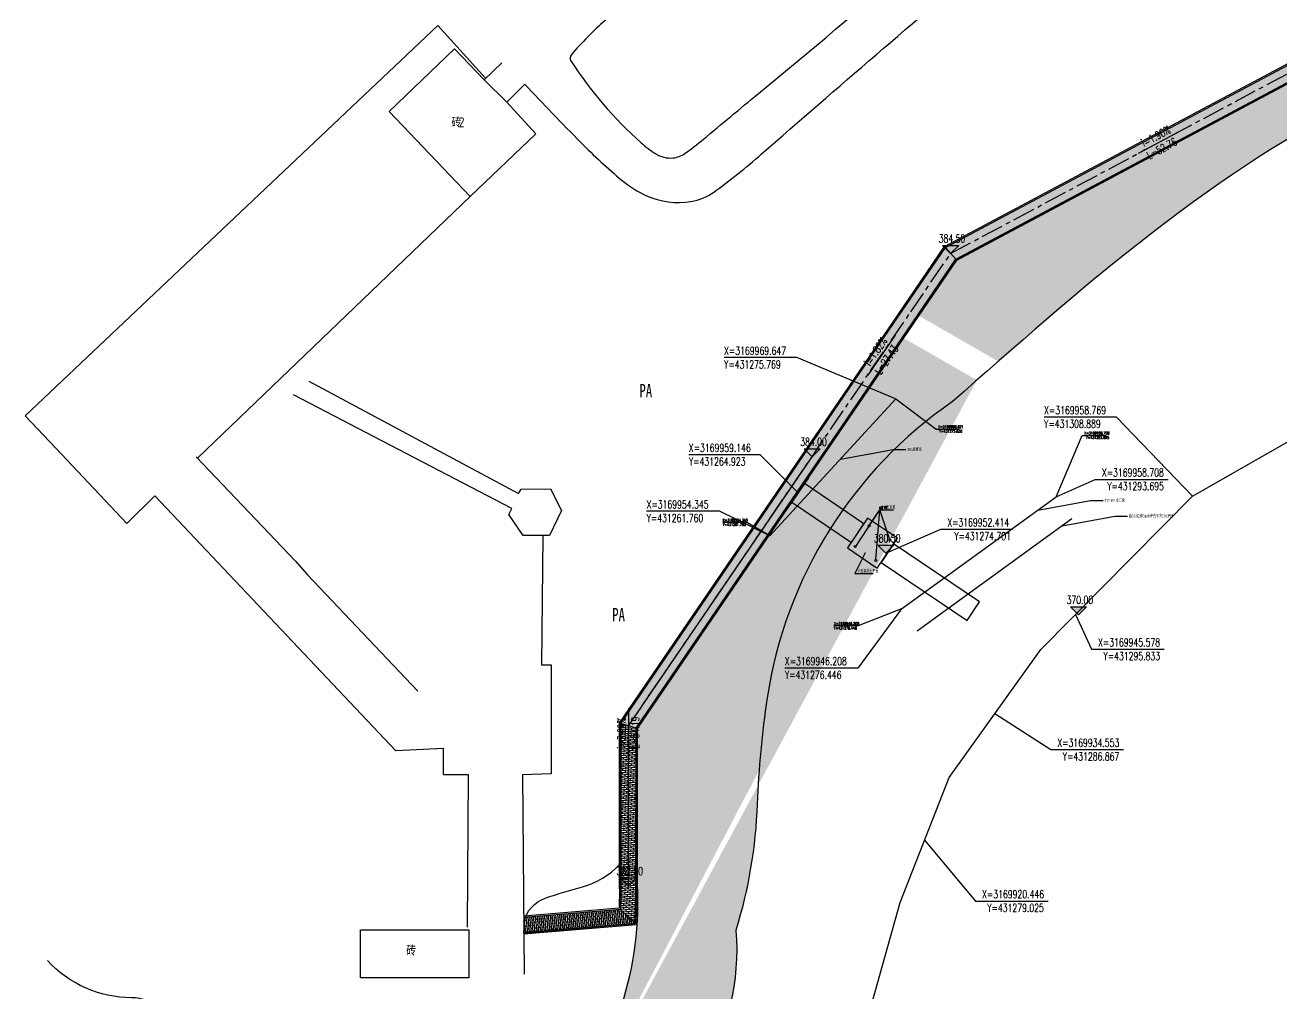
# Model space of a CAD drawing. Header units: millimetres. Extents: x -2430464 to 225692, y -180 to 1805330.
# Drawn here: x -213993 to -73847, y 1168783 to 1276778 of the extents above; entities that cross this region are included whole.
import ezdxf

# ---------------------------------------------------------------- set-up
doc = ezdxf.new("R2010")
doc.units = ezdxf.units.MM
doc.header["$LTSCALE"] = 1000
doc.linetypes.add('CENTERX2', pattern=[4, 2.5, -0.5, 0.5, -0.5])
doc.layers.get('0').update_dxf_attribs({"linetype": 'CONTINUOUS'})
for name, color, linetype in [('0-ROAD-中心线', 1, 'CENTERX2'), ('00-建筑', 8, 'CONTINUOUS'), ('03LS-上木标注', 50, 'CONTINUOUS'), ('DIM_COOR', 3, 'CONTINUOUS'), ('DIM_ELEV', 3, 'CONTINUOUS'), ('DIM_SYMB', 3, 'CONTINUOUS'), ('HYDA', 7, 'CONTINUOUS'), ('LP-001-道路边线', 4, 'CONTINUOUS'), ('LP-002-文字说明', 254, 'CONTINUOUS'), ('LP-003设计水位线', 172, 'CONTINUOUS'), ('LP-006铺装分隔线', 35, 'CONTINUOUS'), ('LP-014绿化填充', 88, 'CONTINUOUS'), ('LP-10铺装填充', 251, 'CONTINUOUS'), ('PUB_TEXT', 7, 'CONTINUOUS'), ('ROAD', 2, 'CONTINUOUS'), ('W-bridge approach引桥', 4, 'CONTINUOUS'), ('现状', 8, 'CONTINUOUS')]:
    doc.layers.add(name, color=color, linetype=linetype)
doc.styles.add('_KCYD_DIM', font='gbenor.shx', dxfattribs={"bigfont": 'gbcbig.shx'})
doc.styles.add('_TCH_DIM', font='SIMPLEX.shx', dxfattribs={"width": 0.7, "bigfont": 'GBCBIG.shx'})
doc.styles.get("Standard").update_dxf_attribs({"font": 'tssdeng.shx', "width": 0.7, "bigfont": 'hztxt.shx'})
doc.styles.add('STYLE1', font='', dxfattribs={"width": 0.7})
doc.styles.add('TG_LINETYPE', font='SIMPLEX', dxfattribs={"width": 0.8, "height": 3, "bigfont": 'HZTXT'})
doc.styles.get('STYLE1').set_extended_font_data('SimSun')
doc.linetypes.add('TG_TYLG', pattern='A,2,-1.3,["TYLG",TG_LINETYPE,S=0.1,R=0,X=-1.2,Y=-0.15],0', length=3.3)
doc.dimstyles.get("Standard").update_dxf_attribs({"dimscale": 100, "dimtxt": 3.5, "dimasz": 1, "dimexe": 2.5, "dimexo": 3, "dimgap": 1.5, "dimtad": 1, "dimdec": 0, "dimzin": 0, "dimdsep": 46, "dimtxsty": 'Standard', "dimblk": 'ARCHTICK', "dimcen": 0.09, "dimadec": 0, "dimazin": 0, "dimtfac": 1, "dimtdec": 0, "dimtix": 1, "dimtmove": 2, "dimatfit": 3, "dimldrblk": 'ARCHTICK', "dimfxl": 0, "dimtolj": 1, "dimtzin": 0, "dimarcsym": 0})
pattern_1 = [(0, (-431392709.98357, -3169114513.621448), (476.25, 476.25), [238.125, -714.375]), (90, (-431392590.92107, -3169114632.683948), (-476.25, 476.25), [238.125, -714.375])]

# ---------------------------------------------------------------- blocks, each defined once
blk = doc.blocks.new('_ARCHTICK')
at = {"color": 0, "linetype": 'ByBlock', "const_width": 0.4}
blk.add_lwpolyline([(-0.5, -0.5), (0.5, 0.5)], dxfattribs=at)

msp = doc.modelspace()

# ---------------------------------------------------------------- hatches: boundary and pattern name
at = {"layer": 'DIM_ELEV'}
for points in [[(-110782.6826789677, 1251326.990815086), (-111682.6826789677, 1252226.990815086), (-109882.6826789677, 1252226.990815086)], [(-126219.943980962, 1228658.908877773), (-127119.943980962, 1229558.908877773), (-125319.943980962, 1229558.908877773)], [(-118009.0076934397, 1217900.623242302), (-118909.0076934397, 1218800.623242302), (-117109.0076934397, 1218800.623242302)], [(-96518.12830498815, 1211035.580433292), (-97418.12830498815, 1211935.580433292), (-95618.12830498815, 1211935.580433292)], [(-146721.2661192715, 1180802.462962074), (-147621.2661192715, 1181702.462962074), (-145821.2661192715, 1181702.462962074)]]:
    msp.add_hatch(color=256, dxfattribs=at).paths.add_polyline_path(points)
at = {"layer": 'DIM_SYMB'}
for points in [[(-89885.73944041133, 1262468.996786995), (-89091.57397779822, 1262892.436532421), (-89148.03261050582, 1262998.325260563)], [(-120021.096070379, 1237761.30013792), (-119514.5018235743, 1238505.183374329), (-119613.6862550676, 1238572.72927372)], [(-146720.879773885, 1195243.196306629), (-146720.8556953967, 1196143.196306152), (-146840.8556953371, 1196143.199516697)]]:
    msp.add_hatch(color=256, dxfattribs=at).paths.add_polyline_path(points)
at = {"layer": 'LP-014绿化填充'}
h = msp.add_hatch(dxfattribs=at)
h.set_pattern_fill('CROSS', color=256, scale=300)
h.set_pattern_definition(pattern_1)
edge = h.paths.add_edge_path()
edge.add_spline(control_points=[(-105477.2201662958, 1239290.190519257), (-93100.78694978356, 1250155.64083044), (-80002.64048269391, 1261062.462633057), (-64964.85172006488, 1268628.745911045), (-64384.74703499675, 1268913.927924557)], knot_values=[256219.2115249445, 256219.2115249445, 256219.2115249445, 256219.2115249445, 305032.9687278541, 306981.135918422, 306981.135918422, 306981.135918422, 306981.135918422], degree=3, periodic=0)
edge.add_line((-64384.74703499675, 1268913.927924557), (-63970.65965637565, 1270704.917282505))
edge.add_line((-63970.65965637565, 1270704.917282505), (-68273.7436760962, 1272858.995314045))
edge.add_line((-68273.7436760962, 1272858.995314045), (-110095.2327631414, 1250560.265981121))
edge.add_line((-110095.2327631414, 1250560.265981121), (-114318.1520368755, 1244371.286191864))
edge.add_line((-114318.1520368755, 1244371.286191864), (-105477.2201662362, 1239290.190519257))
h = msp.add_hatch(dxfattribs=at)
h.set_pattern_fill('CROSS', color=256, scale=300)
h.set_pattern_definition(pattern_1)
edge = h.paths.add_edge_path()
edge.add_arc((-183043.8371509016, 1179008.878506107), 37352.2674651971, -41.28010995293681, 2.2851756265657173, ccw=False)
edge.add_line((-154973.8619332612, 1154366.062594337), (-158460.2262094319, 1150394.837910576))
edge.add_arc((-154151.4303175509, 1146612.117649956), 5733.64583907974, 138.7198900454956, 179.8934164844077)
edge.add_arc((-147311.7262649834, 1146599.394190235), 12573.36172609495, 179.8934164845375, 200.0158733906191)
edge.add_arc((-82928.62649002671, 1194517.031258507), 48853.9800301853, 124.4444848456337, 171.4377468858814)
edge.add_arc((-24908.9039079845, 1185781.467404766), 107527.6392339944, 171.4377468858316, 177.7924864473781)
edge.add_arc((-187820.0680280626, 1192061.278239174), 55504.51532172667, 343.03308399434843, 357.79248644729023, ccw=False)
edge.add_arc((-161815.7625987828, 1173704.23839323), 27170.26221057995, -30.973574931936128, 4.559204774895591, ccw=False)
edge.add_arc((-125291.1690960228, 1151780.969205303), 15428.74790008438, 149.0264250685383, 185.8762185983437)
edge.add_arc((-147596.9980197847, 1149485.242829723), 6994.908438038957, -47.61728617154017, 5.876218596222316, ccw=False)
edge.add_arc((-150999.1304163039, 1153213.311409397), 12041.98681867961, 256.53349664274253, 312.38271382832255, ccw=False)
edge.add_arc((-161009.7158409059, 1111408.569145126), 30944.61919208876, 76.53349664267674, 86.50934485443014)
edge.add_spline(control_points=[(-107855.1183221638, 1237196.656713886), (-108781.6656727493, 1236379.013306541), (-109707.5488806665, 1235560.226082725), (-110633.4320885241, 1234741.43885891)], knot_values=[310110.3547635298, 310110.3547635298, 310110.3547635298, 310110.3547635298, 313771.1323424431, 313771.1323424431, 313771.1323424431, 313771.1323424431], degree=3, periodic=0)
edge.add_line((-145721.2742581666, 1180498.235383911), (-145720.7966935337, 1198348.542087955))
edge.add_line((-145720.7966935337, 1198348.542087955), (-116014.0696600378, 1241885.801811619))
edge.add_line((-116014.0696600378, 1241885.801811619), (-107856.8736101091, 1237197.665520592))
at = {"layer": 'LP-10铺装填充'}
h = msp.add_hatch(dxfattribs=at)
h.set_pattern_fill('-600X200', color=256, scale=2500, pattern_type=2)
h.set_pattern_definition([(210.7031794559915, (94644.19562783837, 1222099.198271198), (1276.47658006669, -2149.559848094778), [208.333325, -208.33325]), (210.7031794559915, (94982.88518837094, 1221936.876329346), (1276.47658006669, -2149.559848094778), [208.333325, -208.33325]), (210.7031794559915, (94963.31476709247, 1221561.808305187), (1276.47658006669, -2149.559848094778), [208.333325, -208.33325]), (210.7031794559915, (95302.00432756543, 1221399.486363335), (1276.47658006669, -2149.559848094778), [208.333325, -208.33325]), (210.7031794559915, (95282.43390628695, 1221024.418339176), (1276.47658006669, -2149.559848094778), [208.333325, -208.33325]), (210.7031794559915, (95621.12347653508, 1220862.096420212), (1276.47658006669, -2149.559848094778), [208.333325, -208.33325]), (210.7031794559915, (95601.553055197, 1220487.028396053), (1276.47658006669, -2149.559848094778), [208.333325, -208.33325]), (210.7031794559915, (95940.24261572957, 1220324.706454201), (1276.47658006669, -2149.559848094778), [208.333325, -208.33325]), (120.7031794559915, (95940.24261572957, 1220324.706454201), (-358.2599818476626, -212.7461009327034), []), (120.7031794559915, (95761.11263152957, 1220218.333396835), (-358.2599818476626, -212.7461009327034), [])])
edge = h.paths.add_edge_path()
edge.add_line((10124.38084849715, 1302059.6942486), (10439.39835968614, 1303735.349858684))
edge.add_arc((24925.60262027383, 1215967.217773361), 99324.57716753814, 131.3142506660975, 133.1419088232065, ccw=False)
edge.add_arc((-2107.991865664721, 1246723.48130743), 58376.28077553461, 77.588000340365, 131.3142506648132, ccw=False)
edge.add_arc((-2115.595168381929, 1246671.745417995), 56724.26190255526, 77.53869250456184, 134.0951235464403)
edge.add_line((-41587.2677821815, 1287410.289199753), (-55930.97299298644, 1279675.757178707))
edge.add_line((-55930.9729937017, 1279675.757178707), (-61534.53731992841, 1276349.711302204))
edge.add_line((-61534.53731992841, 1276349.711302204), (-65409.76010742784, 1274592.853767795))
edge.add_line((-65409.76010742784, 1274592.853767795), (-68275.91543206573, 1273027.827123566))
edge.add_line((-68275.91543206573, 1273027.827123566), (-110198.3502514064, 1250675.274704857))
edge.add_line((-110198.3502514064, 1250675.274704857), (-110198.3502505124, 1250675.274706287))
edge.add_line((-110198.3502505124, 1250675.274706287), (-111367.0151074827, 1251978.706924362))
edge.add_line((-111367.0151074827, 1251978.706924362), (-111367.0151083767, 1251978.706922932))
edge.add_line((-111367.0151083767, 1251978.706922932), (-43025.3047939837, 1288417.708348198))
h = msp.add_hatch(dxfattribs=at)
h.set_pattern_fill('-600X200', color=256, scale=2500, angle=25, style=0, pattern_type=2)
h.set_pattern_definition([(235.70317946, (-111350.4296827614, 1252003.014009399), (2065.323911092324, -1408.700515464627), [208.333325, -208.33325]), (235.70317946, (-110974.8724858463, 1251999.036751194), (2065.323911092324, -1408.700515464627), [208.333325, -208.33325]), (235.70317946, (-110834.0986950099, 1251650.838870926), (2065.323911092324, -1408.700515464627), [208.333325, -208.33325]), (235.70317946, (-110458.5415086448, 1251646.861635132), (2065.323911092324, -1408.700515464627), [208.333325, -208.33325]), (235.70317946, (-110317.7677404583, 1251298.663744373), (2065.323911092324, -1408.700515464627), [208.333325, -208.33325]), (235.70317946, (-109942.210531503, 1251294.68651907), (2065.323911092324, -1408.700515464627), [208.333325, -208.33325]), (235.70317946, (-109801.4367633164, 1250946.488628311), (2065.323911092324, -1408.700515464627), [208.333325, -208.33325]), (235.70317946, (-109425.8795437515, 1250942.511380596), (2065.323911092324, -1408.700515464627), [208.333325, -208.33325]), (145.70317946, (-109425.8795437515, 1250942.511380596), (-234.7834239397728, -344.2206587331337), []), (145.70317946, (-109543.2712641656, 1250770.401048107), (-234.7834239397728, -344.2206587331337), [])])
h.paths.add_polyline_path([(-147570.7814165652, 1198919.587520046), (-145870.7954548299, 1198394.843069), (-110198.3502505124, 1250675.274706287), (-111350.4296827614, 1252003.014009399)])
h = msp.add_hatch(dxfattribs=at)
h.set_pattern_fill('-600X200', color=256, scale=2500, angle=55, style=0, pattern_type=2)
h.set_pattern_definition([(265.70317946, (-111350.4296827614, 1252003.014009399), (2492.9732317817, -187.3084771704387), [208.333325, -208.33325]), (265.70317946, (-111023.1989804804, 1252187.348201199), (2492.9732317817, -187.3084771704387), [208.333325, -208.33325]), (265.70317946, (-110727.1863613427, 1251956.186886711), (2492.9732317817, -187.3084771704387), [208.333325, -208.33325]), (265.70317946, (-110399.9556795061, 1252140.521092815), (2492.9732317817, -187.3084771704387), [208.333325, -208.33325]), (265.70317946, (-110103.943074733, 1251909.359757824), (2492.9732317817, -187.3084771704387), [208.333325, -208.33325]), (265.70317946, (-109776.7123785913, 1252093.693984432), (2492.9732317817, -187.3084771704387), [208.333325, -208.33325]), (265.70317946, (-109480.6997737586, 1251862.532649441), (2492.9732317817, -187.3084771704387), [208.333325, -208.33325]), (265.70317946, (-109153.4690571129, 1252046.866861744), (2492.9732317817, -187.3084771704387), [208.333325, -208.33325]), (175.70317946, (-109153.4690571129, 1252046.866861744), (-31.21808015276798, -415.495546940194), []), (175.70317946, (-109169.0781027973, 1251839.119080944), (-31.21808015276798, -415.495546940194), [])])
h.paths.add_polyline_path([(-147570.7814165652, 1198919.587520046), (-147571.1334704459, 1185760.593005104), (-147574.8485073745, 1180312.406893177), (-147616.1723591983, 1178180.126998348), (-145946.2671436369, 1176610.787035389), (-145873.9621324241, 1180358.906402512), (-145870.7954548299, 1198394.843069)])
h = msp.add_hatch(dxfattribs=at)
h.set_pattern_fill('-600X200', color=256, scale=2500, angle=155, style=0, pattern_type=2)
h.set_pattern_definition([(5.703179460000012, (-111350.4296827614, 1252003.014009399), (-248.437418148972, 2487.625142432732), [208.333325, -208.33325]), (5.703179460000012, (-111588.7864389718, 1252293.264045639), (-248.437418148972, 2487.625142432732), [208.333325, -208.33325]), (5.703179460000012, (-111412.5390363038, 1252624.92030899), (-248.437418148972, 2487.625142432732), [208.333325, -208.33325]), (5.703179460000012, (-111650.8958030641, 1252915.170322342), (-248.437418148972, 2487.625142432732), [208.333325, -208.33325]), (5.703179460000012, (-111474.6483777463, 1253246.826575203), (-248.437418148972, 2487.625142432732), [208.333325, -208.33325]), (5.703179460000012, (-111713.0051671565, 1253537.076599045), (-248.437418148972, 2487.625142432732), [208.333325, -208.33325]), (5.703179460000012, (-111536.7577418387, 1253868.732851906), (-248.437418148972, 2487.625142432732), [208.333325, -208.33325]), (5.703179460000012, (-111775.1145206988, 1254158.982898636), (-248.437418148972, 2487.625142432732), [208.333325, -208.33325]), (275.70317946, (-111775.1145206988, 1254158.982898636), (414.6041986975392, 41.40623718628675), []), (275.70317946, (-111567.812413305, 1254179.686013145), (414.6041986975392, 41.40623718628675), [])])
h.paths.add_polyline_path([(-147616.1723591983, 1178180.126998348), (-158384.518252641, 1177301.105450077), (-158390.8332233131, 1175594.935404701), (-145946.2671436369, 1176610.787035389)])

# ---------------------------------------------------------------- linework, layer by layer
at = {"color": 3}
msp.add_lwpolyline([(-122277.3142870367, 1218496.556544228), (-118962.8458052576, 1216257.293566627), (-116723.582827419, 1219571.762048645), (-120038.0513091981, 1221811.025026245)], close=True, dxfattribs=at)
for centre in [(-119881.8088253438, 1220970.507752819), (-117561.6808882654, 1219403.02366869), (-121439.2162264287, 1218665.294923706), (-119119.0882891119, 1217097.810839577)]:
    msp.add_circle(centre, 109.5, dxfattribs=at)
at = {"layer": '0-ROAD-中心线', "elevation": -399665.2262947477}
for points in [[(-115231.3125645816, 1244807.21653883), (-110782.6826789677, 1251326.990815086), (-42508.31253418326, 1287730.087248726)], [(-146721.2742578089, 1180498.262137813), (-146720.7884357274, 1198657.215294285), (-115187.7477842271, 1244871.063732548)]]:
    msp.add_lwpolyline(points, dxfattribs=at)
at = {"layer": '00-建筑', "color": 6}
for points in [[(-162817.8364712298, 1270697.078438682), (-166107.3753676713, 1274142.535335941), (-173411.4890603721, 1267168.956264896), (-164351.2148627937, 1257679.241994305), (-157047.1011711061, 1264652.821064396), (-160288.1175884306, 1268173.759428425), (-162817.8364712298, 1270697.078438682)], [(-176575.2689462602, 1175939.371120377), (-164516.8743385971, 1175939.371120377), (-164519.9503183663, 1170561.594335956), (-176578.3409809768, 1170568.491491718), (-176578.3409809768, 1175939.374420566)]]:
    msp.add_lwpolyline(points, dxfattribs=at)
at = {"layer": '03LS-上木标注'}
for p, q in [((-126649.2156623304, 1226299.260986252, -399665.2262948925), (-128924.0238614976, 1222965.372494144, -399665.226295054)), ((-126649.2156623304, 1226299.260986252, -399665.2262948925), (-128924.0238614976, 1222965.372494144, -399665.226295054)), ((-116263.9835699499, 1211694.378551884), (-99014.98356994987, 1224194.378551884)), ((-121439.2162264287, 1218555.794923706), (-118667.4529473484, 1222754.243711872)), ((-119952.1073310673, 1220886.553181095), (-118667.4529473484, 1222754.243711872)), ((-119119.0882891119, 1217207.310839577), (-118667.4529473484, 1222754.243711872)), ((-117561.6808882654, 1219403.02366869), (-118667.4529473484, 1222754.243711872)), ((-118667.4529473484, 1222754.243711872), (-117170.8962185085, 1222754.243711872)), ((-120309.5026935637, 1217956.196943207), (-121452.6956007183, 1215650.646604462)), ((-121452.6956007183, 1215650.646604462), (-119415.7244177163, 1215650.646604462))]:
    msp.add_line(p, q, dxfattribs=at)
at = {"layer": '03LS-上木标注', "color": 1}
msp.add_line((-114503.5909106433, 1209265.177513523), (-97254.59091064334, 1221765.177513523), dxfattribs=at)
at = {"layer": '03LS-上木标注'}
msp.add_lwpolyline([(-116879.8121397197, 1235107.869864864), (-130949.9835699499, 1219831.378551884)], dxfattribs=at)
at = {"layer": '03LS-上木标注', "const_width": 40}
for points in [[(-119963.4416045845, 1220870.074884815, 1), (-119940.7730575502, 1220903.031477375, 1)], [(-117555.4140064418, 1219384.030875606, 1), (-117567.9477700889, 1219422.016461773, 1)], [(-121450.2352500856, 1218539.104174061, 1), (-121428.1972027719, 1218572.485673351, 1)], [(-120300.6180482805, 1217974.115176124, 1), (-120318.3873388469, 1217938.278710289, 1)], [(-119120.7113328278, 1217187.376805229, 1), (-119117.4652453959, 1217227.244873924, 1)]]:
    msp.add_lwpolyline(points, format="xyb", close=True, dxfattribs=at)
at = {"layer": 'DIM_COOR', "color": 3}
for p, q in [((-127926.3576380908, 1239714.315570278), (-136044.3576380908, 1239714.315570278)), ((-116940.9835699499, 1235133.378551884), (-127926.3576380908, 1239714.315570278)), ((-116879.8121397197, 1235107.869864864), (-112406.6969819963, 1231751.387226982)), ((-92278.633610636, 1233081.377356453), (-100363.633610636, 1233081.377356453)), ((-83821.39819899201, 1224255.181272907), (-92278.633610636, 1233081.377356453)), ((-112406.6969819963, 1231751.387226982), (-109799.6969819963, 1231751.387226982)), ((-99014.98356994987, 1224194.378551884), (-96133.18854996562, 1231043.257453842)), ((-96133.18854996562, 1231043.257453842), (-93427.18854996562, 1231043.257453842)), ((-132023.039771229, 1228887.567390366), (-139976.039771229, 1228887.567390366)), ((-127786.6197617948, 1224632.316740436), (-132023.039771229, 1228887.567390366)), ((-99014.98356994987, 1224194.378551884), (-94655.89548423886, 1226131.618512077)), ((-94655.89548423886, 1226131.618512077), (-86537.89548423886, 1226131.618512077)), ((-136573.578243643, 1222579.576413555), (-144691.578243643, 1222579.576413555)), ((-130949.9835699499, 1219831.378551884), (-136573.578243643, 1222579.576413555)), ((-133500.4519425333, 1221344.63916914), (-136206.4519425333, 1221344.63916914)), ((-130949.9835699499, 1219831.378551884), (-133500.4519425333, 1221344.63916914)), ((-118009.0076934397, 1217900.623242302), (-111888.4566479027, 1220574.717438145)), ((-111888.4566479027, 1220574.717438145), (-103869.4566479027, 1220574.717438145)), ((-116263.9835699499, 1211694.378551884), (-121152.0927440822, 1205102.815875454)), ((-116263.9835699499, 1211694.378551884), (-121099.9382914007, 1209809.174786014)), ((-96876.86925199628, 1211064.449232502), (-95081.76756134629, 1207203.190645618)), ((-121099.9382914007, 1209809.174786014), (-123805.9382914007, 1209809.174786014)), ((-95081.76756134629, 1207203.190645618), (-86963.76756134629, 1207203.190645618)), ((-121152.0927440822, 1205102.815875454), (-129270.0927440822, 1205102.815875454)), ((-105843.3940157592, 1200039.071979923), (-99624.70715013146, 1196007.571963711)), ((-99624.70715013146, 1196007.571963711), (-91506.70715013146, 1196007.571963711)), ((-113685.1940402687, 1185932.444791241), (-108010.6209141314, 1179123.640600128)), ((-108010.6209141314, 1179123.640600128), (-99925.6209141314, 1179123.640600128))]:
    msp.add_line(p, q, dxfattribs=at)
at = {"layer": 'DIM_ELEV'}
for p, q in [((-110782.6826789677, 1251326.990815086), (-111682.6826789677, 1252226.990815086)), ((-111682.6826789677, 1252226.990815086), (-109882.6826789677, 1252226.990815086)), ((-110782.6826789677, 1251326.990815086), (-109882.6826789677, 1252226.990815086)), ((-126219.943980962, 1228658.908877773), (-127119.943980962, 1229558.908877773)), ((-127119.943980962, 1229558.908877773), (-125319.943980962, 1229558.908877773)), ((-126219.943980962, 1228658.908877773), (-125319.943980962, 1229558.908877773)), ((-118009.0076934397, 1217900.623242302), (-118909.0076934397, 1218800.623242302)), ((-118909.0076934397, 1218800.623242302), (-117109.0076934397, 1218800.623242302)), ((-118009.0076934397, 1217900.623242302), (-117109.0076934397, 1218800.623242302)), ((-96518.12830498815, 1211035.580433292), (-97418.12830498815, 1211935.580433292)), ((-97418.12830498815, 1211935.580433292), (-95618.12830498815, 1211935.580433292)), ((-96518.12830498815, 1211035.580433292), (-95618.12830498815, 1211935.580433292)), ((-146721.2661192715, 1180802.462962074), (-147621.2661192715, 1181702.462962074)), ((-147621.2661192715, 1181702.462962074), (-145821.2661192715, 1181702.462962074)), ((-146721.2661192715, 1180802.462962074), (-145821.2661192715, 1181702.462962074))]:
    msp.add_line(p, q, dxfattribs=at)
at = {"layer": 'DIM_SYMB'}
for points in [[(-85120.74666497111, 1265009.635259552), (-89885.73944041133, 1262468.996786995)], [(-116981.5305895507, 1242224.599555416), (-120021.096070379, 1237761.30013792)], [(-146720.7353030741, 1200643.196304722), (-146720.879773885, 1195243.196306629)]]:
    msp.add_lwpolyline(points, dxfattribs=at)
at = {"layer": 'HYDA', "color": 140, "linetype": 'Continuous', "elevation": 376500, "flags": 128}
msp.add_lwpolyline([(-130347.6203040779, 1130196.709642334), (-127808.4981989563, 1132973.781273289), (-120863.1981989443, 1145872.281272812), (-120863.1981989443, 1163070.181272907), (-116404.053837806, 1178967.788926048), (-110966.3342427313, 1192897.10065691), (-100720.4537887871, 1207181.043302936), (-83821.39819899201, 1224255.181272907), (-58355.19819894433, 1238807.381273193), (-44795.29819896817, 1252367.281273289), (-30243.19819900393, 1271549.581273003), (-14966.04866811633, 1282549.147412224)], dxfattribs=at)
at = {"layer": 'LP-001-道路边线'}
for points in [[(-160288.1175884306, 1268173.759428425), (-158277.3726445735, 1270189.604208393, 0.00696093194925495), (-152032.2547338307, 1263706.36689846, 0.02315024851282128), (-147431.707398802, 1259472.722235126, 0.06890689696687194), (-144697.0330286324, 1257758.214140339, 0.1470232361306028), (-139740.0047186315, 1257107.875400944, 0.1156340541269816), (-137209.4780975282, 1258153.241577072, 0.02606369623719637), (-131901.0777949989, 1262394.482498569, -0.00343721092232271), (-106215.6936610043, 1284478.722160263, -0.006278967281326064), (-91796.24599602818, 1296397.141952915, -0.0114436843499912), (-89393.76847019792, 1298243.607072754, -0.08038948262039322), (-87100.51018747687, 1299414.159070892, -0.02590407198208799), (-77384.9151507914, 1301376.691305084, 0.07509737545461327), (-67569.63057383895, 1303872.885363979, 0.02181305998976227), (-53513.27397957444, 1312202.590777321, -0.00827596505068791), (-28688.92960759997, 1327836.263620777, 0.002756895479847386), (-21339.22302690148, 1332352.380033417, -0.05421204434812365), (-16161.8311906755, 1334841.742471619, 0.1623475614242371), (-5100.684909552336, 1342551.96133749, 0.0001685118640825431), (3748.575637370348, 1354441.751330776, -8.132403399774617e-05), (12276.34010371566, 1365903.754431648, -0.002679901463524281), (26428.26997646689, 1384707.362285538, -0.8750380001849134)], [(-83262.79932758212, 1349437.502932949, -0.0795268743576565), (-92473.85933497548, 1334267.884541435, -0.02514028653049884), (-105138.2149416506, 1320800.822313709, 0.01105467020911855), (-130375.1983369291, 1295434.959996147, -0.02313275193855265), (-149312.1449219882, 1277298.985341473, 0.03824614214085323), (-153077.9841171801, 1273467.842263145, 0.3103774914191905), (-153145.6170087159, 1272783.067005081, -0.489321324796249)], [(-153162.9958926141, 1272842.277004166, 0.06797642839755738), (-145300.7182653844, 1263664.375109119, 0.03882883949220337), (-143701.8841491044, 1262451.229149265, 0.1696591050299051), (-141729.6961188614, 1261978.303513927, 0.1293894030009808), (-140440.1498430669, 1262460.916557236, 0.01976057091294801), (-138357.8518531024, 1264060.307783527, -0.0009686568879260124), (-132227.1832335293, 1269146.579203052, 0.006400736187072092), (-98027.31094309688, 1298153.308707638, -0.04702006960685209), (-90800.93930765986, 1303336.880073948, -0.05779882496285073), (-82784.22536686063, 1305825.213902397, 0.03987245874190007), (-71115.30478128791, 1308010.754596157, 0.02738916491129579)], [(-160836.2564724982, 1272588.985568447), (-162817.8364690244, 1270697.078436298), (-160288.1175882518, 1268173.759428425, 0.8835384101639886)]]:
    msp.add_lwpolyline(points, format="xyb", dxfattribs=at)
at = {"layer": 'LP-001-道路边线', "color": 4, "elevation": -399665.2262947477}
for points in [[(-116057.3435316384, 1245370.841273708), (-111470.1325948536, 1252093.715649528), (-43095.87808403373, 1288550.069260044)], [(-114318.1520369351, 1244371.286191864), (-110095.2327631414, 1250560.265981121), (-68273.7436760962, 1272858.995314045)], [(-147721.2742574513, 1180498.288891716), (-147720.7801778615, 1198965.888501091), (-116057.3435316384, 1245370.841273708)], [(-145721.2742581666, 1180498.235383911), (-145720.7966935337, 1198348.542087955), (-114318.1520369351, 1244371.286191864)], [(-147721.2742574513, 1180498.288891716), (-147763.5169370472, 1178318.598171158), (-158396.7221803367, 1177450.608172817)], [(-145721.6497409642, 1180459.535917683), (-145798.922565788, 1176472.315862579), (-158378.6292956173, 1175445.432681961)]]:
    msp.add_lwpolyline(points, dxfattribs=at)
at = {"layer": 'LP-001-道路边线'}
for points in [[(-162647.5465280116, 1270859.662209911), (-167963.9342978299, 1276755.013185425), (-213992.9810447991, 1233212.685802383), (-210585.8390755355, 1229610.960621281)], [(-164351.2148627937, 1257679.241994305), (-194722.5554424226, 1228532.099369926)], [(-167339.984654218, 1193241.005682869), (-167350.4534212649, 1196147.139042778), (-172641.4795390666, 1195883.732095165), (-199522.1649282873, 1224288.984768314), (-202652.8286894858, 1221224.892906113), (-210585.8390754759, 1229610.960621281)], [(-194920.9399404228, 1228645.206597252), (-183826.1506050527, 1217018.424661083), (-182490.7186206281, 1215492.416800423), (-170195.7860442102, 1202525.658842487)]]:
    msp.add_lwpolyline(points, dxfattribs=at)
at = {"layer": 'LP-003设计水位线', "color": 172, "linetype": 'Continuous', "elevation": -399662.7725343207}
msp.add_lwpolyline([(-110560.8018988669, 1234805.667956276, 0.2079696274620736), (-131238.1133511961, 1201790.602872295, 0.02773489028259563), (-132356.7440621555, 1189923.308231754, -0.06448922022163464), (-134731.4744798839, 1175863.980434341, -0.1562953384663354), (-138519.8507917225, 1159721.26153986, 0.1621876306540991), (-140638.8450493515, 1150201.379197044, -0.2377426127209469), (-142881.8731862009, 1144318.392545147, -0.2486293043409711), (-153803.4303812683, 1141502.404175205, 0.04355536044991958), (-159125.6296644509, 1142295.778087063, -0.1057962990437066)], format="xyb", dxfattribs=at)
at = {"layer": 'LP-003设计水位线', "elevation": 377000}
msp.add_lwpolyline([(-163171.2968446314, 1142906.503872795, 0.07256779815951815), (-171760.8609243333, 1142433.5874757, -0.4037201068722085), (-179881.9305540621, 1147610.742817802, 0.02739271792306081), (-193023.3967706859, 1156673.156631393, -0.2425159999365573), (-197492.2186507881, 1164027.717930241, 0.3934426300374464), (-202122.7835700214, 1168349.778551979, -0.2108694016698869), (-211516.1077777445, 1172509.927503033, -2.261809885792514)], format="xyb", dxfattribs=at)
at = {"layer": 'LP-003设计水位线', "color": 172}
msp.add_spline([(117622.4396097362, 1421253.795239372, -399665.2262947477), (118620.3277350366, 1414466.517782135, -399665.2262947477), (116583.7114051282, 1400509.596323891, -399665.2262947477), (106894.853494972, 1380994.314585609, -399665.2262947477), (83476.73990854621, 1359541.679819984, -399665.2262947477), (67422.02872690558, 1350410.212534828, -399665.2262947477), (58475.66483530402, 1332085.348277016, -399665.2262947477), (29852.80625376105, 1317412.246226234, -399665.2262947477), (7796.606241554022, 1293910.441050453, -399665.2262947477), (-16649.82503286004, 1284809.594370766, -399665.2262947477), (-25556.4588829577, 1285963.554819984, -398665.2262947477), (-33325.46443715692, 1285510.362925453, -398665.2262947477), (-42256.38094106317, 1278115.282359047, -398665.2262947477), (-52487.75002065301, 1273796.204722328, -398665.2262947477), (-66116.25075307488, 1268043.060191078, -398665.2262947477), (-110633.4320885241, 1234741.43885891, -399665.2262947477)], degree=3, dxfattribs=at)
at = {"layer": 'LP-006铺装分隔线'}
for p, q in [((-111341.2591669858, 1251992.44524662, -399665.2262947477), (-110198.3502505124, 1250675.274706287, -399665.2262947477)), ((-145870.7954548299, 1198394.843069, -399665.2262947477), (-147570.7814165652, 1198919.587520046, -399665.2262947477)), ((-147616.1723591983, 1178180.126998348, -399665.2262947477), (-145946.2671436369, 1176610.787035389, -399665.2262947477))]:
    msp.add_line(p, q, dxfattribs=at)
at = {"layer": 'LP-006铺装分隔线', "color": 35, "linetype": 'Continuous', "elevation": -399665.2262947477, "flags": 128}
for points in [[(-117629.3565097749, 1242800.813183231), (-111367.0151074827, 1251978.706924362), (-42971.24045869708, 1288461.288768692)], [(-116137.9743051231, 1241970.345521851), (-110198.3502505124, 1250675.274706287), (-68275.91543206573, 1273027.827123566)], [(-147571.2742575109, 1180498.284878654), (-147570.7814165652, 1198919.587520046), (-117629.3565097749, 1242800.813183231)], [(-145871.2742581069, 1180498.239396973), (-145870.7954548299, 1198394.843069), (-116137.9743051231, 1241970.345521851)], [(-145871.2742581069, 1180498.239396973), (-145946.2671436369, 1176610.787035389), (-158390.8332233131, 1175594.935404701)], [(-147571.3024187386, 1180495.382418556), (-147616.1723591983, 1178180.126998348), (-158384.518252641, 1177301.105450077)]]:
    msp.add_lwpolyline(points, dxfattribs=at)
at = {"layer": 'LP-006铺装分隔线'}
msp.add_lwpolyline([(-146721.2661192715, 1180802.462962074), (-146720.7884357274, 1198657.215294285), (-126219.943980962, 1228658.908877773)], dxfattribs=at)
at = {"layer": 'LP-006铺装分隔线', "elevation": -399665.2262947477}
for points in [[(-147570.7814165652, 1198919.587520046), (-147571.1334704459, 1185760.593005104), (-147574.8485073745, 1180312.406893177), (-147616.1723591983, 1178180.126998348), (-145946.2671436369, 1176610.787035389), (-145873.9621324241, 1180358.906402512), (-145870.7954548299, 1198394.843069), (-147570.7814165652, 1198919.587520046)], [(-147616.1723591983, 1178180.126998348), (-158384.518252641, 1177301.105450077), (-158390.8332233131, 1175594.935404701), (-145946.2671436369, 1176610.787035389), (-147616.1723591983, 1178180.126998348)]]:
    msp.add_lwpolyline(points, dxfattribs=at)
at = {"layer": 'LP-10铺装填充', "elevation": -399665.2262947477}
msp.add_lwpolyline([(-145721.2742581666, 1180498.235383911, -0.1924125646884016), (-154973.8619332612, 1154366.062594337), (-158460.2262094319, 1150394.837910576, 0.05933413627533568), (-159228.0730207264, 1149277.14925806, 0.05933413627533568)], format="xyb", dxfattribs=at)
at = {"layer": 'ROAD', "linetype": 'TG_TYLG', "ltscale": 0.2, "const_width": 50, "elevation": -399665.2262947477}
msp.add_lwpolyline([(-114380.1043594182, 1244413.558047218), (-110146.7915069759, 1250617.770343704), (-68274.82955417037, 1272943.411218567), (-65771.70004627109, 1274208.16808979), (-61705.46943679452, 1276400.794777317), (-53204.23254856467, 1280984.902437611), (-41519.92920199037, 1287285.409666939, -0.2529614275860904), (10075.41818001866, 1301997.519376202, -0.2360242013539047)], format="xyb", dxfattribs=at)
msp.add_lwpolyline([(-145796.2742581069, 1180498.237390442), (-145795.7960741222, 1198371.692578716), (-114380.1043594182, 1244413.558047218)], dxfattribs=at)
at = {"layer": 'W-bridge approach引桥'}
for points in [[(-128486.3894422948, 1223596.545339985), (-121857.4524787366, 1219118.019384785), (-120457.9131174982, 1221189.562185688), (-127086.8500812948, 1225668.088140888)], [(-118542.9839969575, 1216878.756407185), (-108950.8214416206, 1210398.268025799), (-107551.2820803821, 1212469.810826702), (-117143.4446357191, 1218950.299208088)]]:
    msp.add_lwpolyline(points, close=True, dxfattribs=at)
at = {"layer": '现状'}
for points in [[(-182370.1563861668, 1237103.210857792), (-158961.6317059696, 1224550.878093643), (-158695.8793850839, 1225056.231769485), (-155407.6314446628, 1225101.69989006), (-154173.6256370246, 1222667.905198498), (-155513.6004727185, 1219898.290314598), (-158438.01374349, 1219898.290314121), (-160065.7165909111, 1222205.371319694), (-159710.351293236, 1222880.784178657), (-184077.9770291746, 1235564.527643604)], [(-156253.0535779297, 1219898.290314598), (-156397.408531338, 1205481.446310444), (-155330.2006412446, 1205467.228447361), (-155330.200641185, 1193325.86383955), (-158537.2453145087, 1193204.208582802), (-158338.7266732752, 1170977.903279228)], [(-167339.984654218, 1193241.005682869), (-164577.2591042221, 1193250.95785181), (-164708.993852824, 1176230.805014057)]]:
    msp.add_lwpolyline(points, dxfattribs=at)
msp.add_lwpolyline([(-158390.7079009116, 1176797.762953682, -0.2533714436778824), (-155986.4323863089, 1179446.750258846, -0.01957829872136221), (-151830.8417182863, 1180724.655747337, 0.1418867058539014), (-147721.2021336854, 1183194.115425033)], format="xyb", dxfattribs=at)

# ---------------------------------------------------------------- texts
at = {"layer": '03LS-上木标注', "char_height": 350, "attachment_point": 1}
for s, insert in [('\\A1;384标高线', (-115633.6968744695, 1229648.236784382)), ('\\A1;372.354水岸线', (-93643.49538001418, 1223952.553566379)), ('\\A1;由372延伸3m水岸线作为370岸线', (-90928.77395680547, 1222214.935202522))]:
    msp.add_mtext(s, dxfattribs=dict(at, insert=insert))
at = {"layer": 'DIM_SYMB', "color": 7, "style": '_TCH_DIM', "width": 0.7058823529411765}
for s, rotation, p in [('i=1.90%', 28.06601768362591, (-89213.30570682883, 1263184.509102745)), ('L=52.76', 28.06601768362591, (-88602.8755324781, 1261784.587228699)), ('i=1.82%', 55.74462308490217, (-119757.9744814336, 1238707.287468357)), ('L=27.43', 55.74462308490217, (-118575.5611437261, 1237738.716382427)), ('i=3.69%', 89.99846711708744, (-147035.8564980924, 1196113.204733772)), ('L=54.19', 89.99846711708744, (-145513.3564980924, 1196113.164000435))]:
    msp.add_text(s, height=892.5, rotation=rotation, dxfattribs=at).set_placement(p)
at = {"layer": 'LP-002-文字说明', "color": 3, "char_height": 1500, "width": 10368.11015280546, "attachment_point": 1, "style": 'STYLE1'}
for insert in [(-145493.906019181, 1236785.940739555), (-148528.1664256155, 1211801.993552132)]:
    msp.add_mtext('PA', dxfattribs=dict(at, insert=insert))
at = {"layer": 'PUB_TEXT', "color": 6, "style": '_KCYD_DIM'}
for s, height, p in [('砖', 1086.830591319021, (-166444.2780589759, 1265383.687457008)), ('2', 1126.787598352809, (-165653.1293196976, 1265383.687457008)), ('砖', 1086.830591319021, (-171484.2176823914, 1173062.898665829))]:
    msp.add_text(s, height=height, dxfattribs=at).set_placement(p)
at = {"layer": 'PUB_TEXT', "color": 7, "style": '_TCH_DIM', "width": 0.7058823529411765}
for s, height, p in [('384.50', 892.5, (-112120.6826789677, 1252541.990815086)), ('X=3169969.647', 892.5, (-136044.3576380908, 1240029.315570278)), ('Y=431275.769', 892.5, (-136044.3576380908, 1238506.815570278)), ('X=3169958.769', 892.5, (-100363.633610636, 1233396.377356453)), ('X=3169969.621', 297.5, (-112169.6969819963, 1231856.387226982)), ('Y=431308.889', 892.5, (-100363.633610636, 1231873.877356453)), ('384.00', 892.5, (-127557.943980962, 1229873.908877773)), ('Y=431275.830', 297.5, (-112059.6969819963, 1231348.887226982)), ('X=3169958.708', 297.5, (-95887.18854996562, 1231148.257453842)), ('Y=431293.695', 297.5, (-95687.18854996562, 1230640.757453842)), ('X=3169959.146', 892.5, (-139976.039771229, 1229202.567390366)), ('Y=431264.923', 892.5, (-139976.039771229, 1227680.067390366)), ('X=3169958.708', 892.5, (-93917.89548423886, 1226446.618512077)), ('Y=431293.695', 892.5, (-93317.89548423886, 1224924.118512077)), ('X=3169954.345', 892.5, (-144691.578243643, 1222894.576413555)), ('Y=431261.760', 892.5, (-144691.578243643, 1221372.076413555)), ('219', 297.5, (-118517.2791972458, 1222859.243711872)), ('Y=431261.760', 297.5, (-136206.4519425333, 1220942.13916914)), ('X=3169954.345', 297.5, (-136206.4519425333, 1221449.63916914)), ('X=3169952.414', 892.5, (-111159.4566479027, 1220889.717438145)), ('380.50', 892.5, (-119347.0076934397, 1219115.623242302)), ('Y=431274.701', 892.5, (-110379.4566479027, 1219367.217438145)), ('370.00', 892.5, (-97856.12830498815, 1212250.580433292)), ('Y=431276.446', 297.5, (-123805.9382914007, 1209406.674786014)), ('X=3169946.208', 297.5, (-123805.9382914007, 1209914.174786014)), ('X=3169945.578', 892.5, (-94343.76756134629, 1207518.190645618)), ('Y=431295.833', 892.5, (-93743.76756134629, 1205995.690645618)), ('X=3169946.208', 892.5, (-129270.0927440822, 1205417.815875454)), ('Y=431276.446', 892.5, (-129270.0927440822, 1203895.315875454)), ('X=3169934.553', 892.5, (-98886.70715013146, 1196322.571963711)), ('Y=431286.867', 892.5, (-98286.70715013146, 1194800.071963711)), ('382.00', 892.5, (-148059.2661192715, 1182017.462962074)), ('X=3169920.446', 892.5, (-107275.6209141314, 1179438.640600128)), ('Y=431279.025', 892.5, (-106705.6209141314, 1177916.140600128))]:
    msp.add_text(s, height=height, dxfattribs=at).set_placement(p)
at = {"layer": 'PUB_TEXT', "color": 7, "style": '_TCH_DIM'}
for s, p in [('φ', (-118763.0238780677, 1222859.243711872)), ('固定桩', (-117957.2791972458, 1222859.243711872)), ('毛石混凝土平台', (-121192.5329283774, 1215755.646604462))]:
    msp.add_text(s, height=337.5886524822695, dxfattribs=at).set_placement(p)

# ---------------------------------------------------------------- leaders
at = {"layer": '03LS-上木标注', "color": 5, "annotation_type": 0, "has_hookline": 1, "hookline_direction": 0}
for points, text_width in [([(-123051.2436059415, 1228407.324697418), (-117183.7523610294, 1229473.236784382), (-115783.6968744695, 1229473.236784382)], 1411.850393700787), ([(-101061.0421113153, 1222711.64147918), (-95193.55086657405, 1223777.553566379), (-93793.49538001418, 1223777.553566379)], 2228.517060367453), ([(-98346.32068827748, 1220974.023115559), (-92478.82944336534, 1222039.935202522), (-91078.77395680547, 1222039.935202522)], 4365.813648293961)]:
    msp.add_leader(points, dimstyle='Standard', override={"dimgap": 1.5, "dimtad": 0}, dxfattribs=dict(at, text_width=text_width))

doc.saveas('drawing.dxf')
